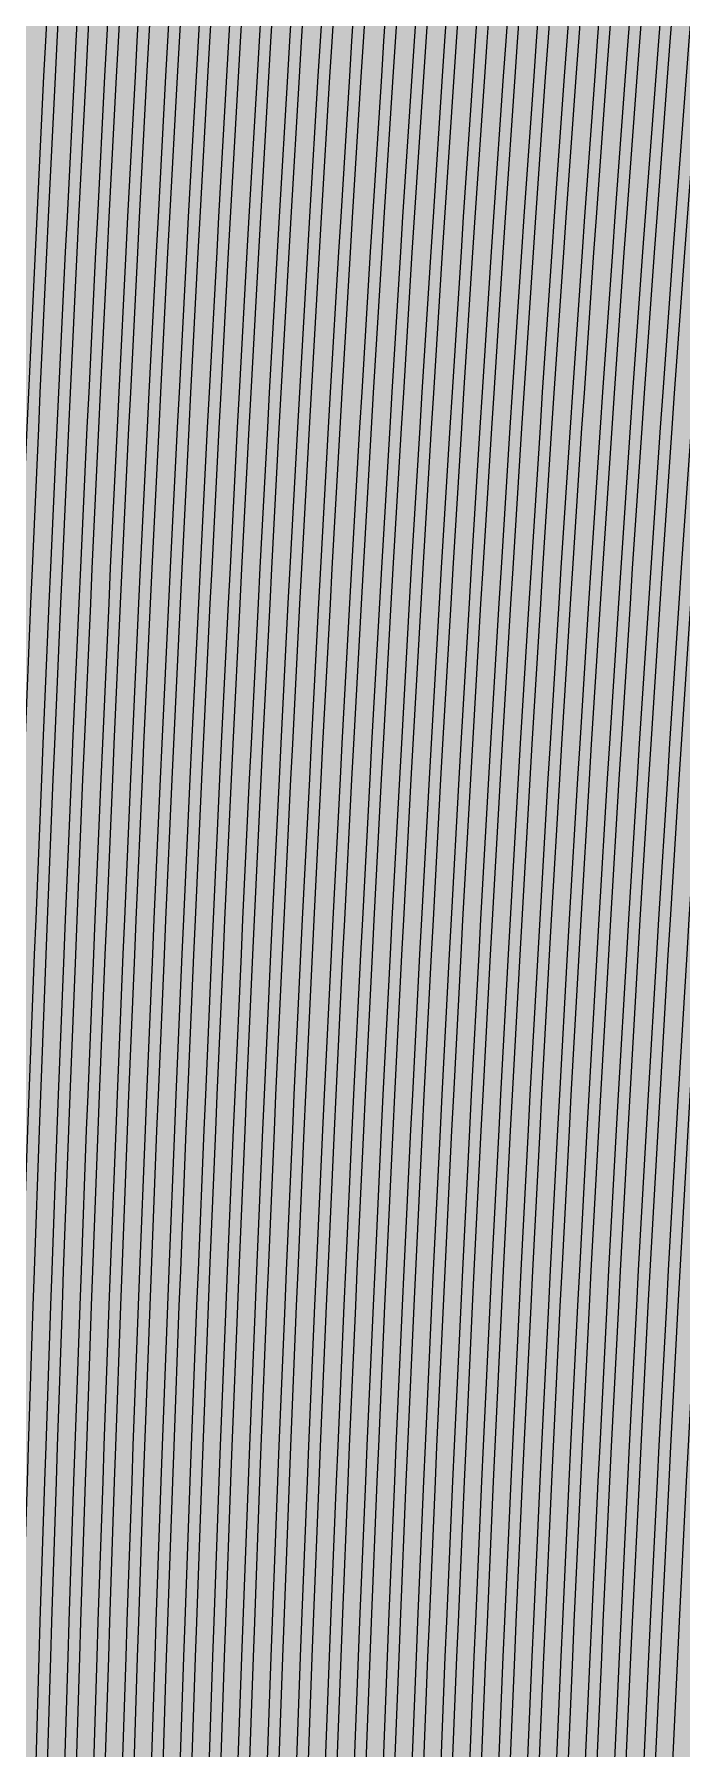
# Model space of a CAD drawing. Header units: metres. Extents: x -7240 to 10960, y -29667 to 1823.
# Drawn here: x 2062.4 to 2177.5, y -17289.4 to -16984.4 of the extents above; entities that cross this region are included whole.
import ezdxf

# ---------------------------------------------------------------- set-up
doc = ezdxf.new("R2010")
doc.units = ezdxf.units.M
doc.layers.add('Metal1', color=4, linetype='CONTINUOUS')
doc.layers.add('Polyimide', color=7, linetype='CONTINUOUS')

msp = doc.modelspace()

# ---------------------------------------------------------------- hatches: boundary and pattern name
at = {"layer": 'Polyimide'}
msp.add_hatch(color=7, dxfattribs=at).paths.add_polyline_path([(4088.45, -11806.89), (4098.72, -11851.21), (4115.58, -11893.47), (4138.63, -11932.7), (4167.35, -11967.99), (4201.08, -11998.53), (4239.03, -12023.62), (4280.35, -12042.68), (4349.18, -12073.73), (4413.2, -12113.76), (4471.26, -12162.04), (4522.3, -12217.69), (4565.39, -12279.7), (4599.74, -12346.94), (4624.73, -12418.19), (4639.91, -12492.16), (4645, -12567.5), (4639.91, -12642.84), (4624.73, -12716.8), (4599.74, -12788.06), (4565.39, -12855.3), (4522.3, -12917.31), (4471.26, -12972.96), (4413.2, -13021.24), (4349.18, -13061.27), (4280.35, -13092.32), (4239.03, -13111.38), (4201.08, -13136.47), (4167.35, -13167.01), (4138.63, -13202.3), (4115.58, -13241.52), (4098.72, -13283.78), (4088.45, -13328.11), (4085, -13373.48), (4085, -13567.5), (4099.45, -13861.55), (4142.64, -14152.77), (4214.18, -14438.35), (4313.36, -14715.55), (4439.24, -14981.69), (4590.59, -15234.21), (4765.97, -15470.68), (4963.68, -15688.82), (5181.82, -15886.53), (5418.29, -16061.91), (5670.81, -16213.26), (5936.95, -16339.14), (6214.15, -16438.32), (6499.73, -16509.85), (6790.95, -16553.05), (7085, -16567.5), (9960.38, -16567.5), (10038.79, -16571.35), (10116.45, -16582.87), (10192.6, -16601.95), (10266.52, -16628.4), (10337.49, -16661.96), (10404.83, -16702.32), (10467.89, -16749.09), (10526.06, -16801.81), (10578.78, -16859.98), (10625.55, -16923.04), (10665.91, -16990.38), (10699.48, -17061.35), (10725.93, -17135.27), (10745, -17211.43), (10756.52, -17289.08), (10760.38, -17367.5), (10760.38, -21957.3), (10721.61, -22012.91), (10685.97, -22070.59), (10653.58, -22130.14), (10624.53, -22191.39), (10598.92, -22254.16), (10576.82, -22318.25), (10558.3, -22383.46), (10543.41, -22449.6), (10532.21, -22516.46), (10524.72, -22583.84), (10520.97, -22651.53), (10520.97, -22719.32), (10524.72, -22787.01), (10532.21, -22854.38), (10543.41, -22921.24), (10558.3, -22987.38), (10576.82, -23052.6), (10598.92, -23116.68), (10624.53, -23179.45), (10653.58, -23240.71), (10685.97, -23300.26), (10721.61, -23357.93), (10760.38, -23413.54), (10760.38, -28667.5), (10756.52, -28745.91), (10745, -28823.57), (10725.93, -28899.73), (10699.48, -28973.65), (10665.91, -29044.62), (10625.55, -29111.96), (10578.78, -29175.01), (10526.06, -29233.19), (10467.89, -29285.91), (10404.83, -29332.68), (10337.49, -29373.04), (10266.52, -29406.6), (10192.6, -29433.05), (10116.45, -29452.13), (10038.79, -29463.65), (9960.38, -29467.5), (-6239.63, -29467.5), (-6318.04, -29463.65), (-6395.7, -29452.13), (-6471.85, -29433.05), (-6545.77, -29406.6), (-6616.74, -29373.04), (-6684.08, -29332.68), (-6747.14, -29285.91), (-6805.31, -29233.19), (-6858.03, -29175.01), (-6904.8, -29111.96), (-6945.16, -29044.62), (-6978.73, -28973.65), (-7005.18, -28899.73), (-7024.25, -28823.57), (-7035.77, -28745.91), (-7039.63, -28667.5), (-7039.63, -23426.32), (-6999.36, -23370.07), (-6962.33, -23311.63), (-6928.66, -23251.2), (-6898.45, -23188.96), (-6871.81, -23125.12), (-6848.81, -23059.88), (-6829.53, -22993.44), (-6814.04, -22926.02), (-6802.37, -22857.83), (-6794.57, -22789.09), (-6790.67, -22720.02), (-6790.67, -22650.84), (-6794.57, -22581.77), (-6802.37, -22513.03), (-6814.04, -22444.84), (-6829.53, -22377.42), (-6848.81, -22310.98), (-6871.81, -22245.74), (-6898.45, -22181.89), (-6928.66, -22119.66), (-6962.33, -22059.22), (-6999.36, -22000.79), (-7039.63, -21944.54), (-7039.63, -17367.5), (-7035.77, -17289.08), (-7024.25, -17211.43), (-7005.18, -17135.27), (-6978.73, -17061.35), (-6945.16, -16990.38), (-6904.8, -16923.04), (-6858.03, -16859.98), (-6805.31, -16801.81), (-6747.14, -16749.09), (-6684.08, -16702.32), (-6616.74, -16661.96), (-6545.77, -16628.4), (-6471.85, -16601.95), (-6395.7, -16582.87), (-6318.04, -16571.35), (-6239.63, -16567.5), (-3334, -16567.5), (-3039.95, -16553.05), (-2748.73, -16509.85), (-2463.15, -16438.32), (-2185.95, -16339.14), (-1919.81, -16213.26), (-1667.29, -16061.91), (-1430.82, -15886.53), (-1212.68, -15688.82), (-1014.97, -15470.68), (-839.59, -15234.21), (-688.24, -14981.69), (-562.36, -14715.55), (-463.18, -14438.35), (-391.64, -14152.77), (-348.45, -13861.55), (-334, -13567.5), (-334, -13373.48), (-337.45, -13328.11), (-347.72, -13283.78), (-364.58, -13241.52), (-387.63, -13202.3), (-416.35, -13167.01), (-450.08, -13136.47), (-488.03, -13111.38), (-529.35, -13092.32), (-529.35, -13092.32), (-598.18, -13061.27), (-662.2, -13021.24), (-720.26, -12972.96), (-771.3, -12917.31), (-814.39, -12855.3), (-848.74, -12788.06), (-873.73, -12716.8), (-888.91, -12642.84), (-894, -12567.5), (-888.91, -12492.16), (-873.73, -12418.19), (-848.74, -12346.94), (-814.39, -12279.7), (-771.3, -12217.69), (-720.26, -12162.04), (-662.2, -12113.76), (-598.18, -12073.73), (-529.35, -12042.68), (-488.03, -12023.62), (-450.08, -11998.53), (-416.35, -11967.99), (-387.63, -11932.7), (-364.58, -11893.47), (-347.72, -11851.21), (-337.45, -11806.89), (-334, -11761.52), (-334, -11074.31), (-337.45, -11028.94), (-347.72, -10984.62), (-364.58, -10942.36), (-387.63, -10903.13), (-416.35, -10867.84), (-450.08, -10837.3), (-488.03, -10812.21), (-529.35, -10793.16), (-529.35, -10793.16), (-598.18, -10762.1), (-662.2, -10722.07), (-720.26, -10673.8), (-771.3, -10618.15), (-814.39, -10556.13), (-848.74, -10488.89), (-873.73, -10417.64), (-888.91, -10343.67), (-894, -10268.33), (-888.91, -10192.99), (-873.73, -10119.03), (-848.74, -10047.77), (-814.39, -9980.53), (-771.3, -9918.52), (-720.26, -9862.87), (-662.2, -9814.59), (-598.18, -9774.56), (-529.35, -9743.51), (-488.03, -9724.45), (-450.08, -9699.36), (-416.35, -9668.82), (-387.63, -9633.53), (-364.58, -9594.31), (-347.72, -9552.05), (-337.45, -9507.72), (-334, -9462.35), (-334, -8775.14), (-337.45, -8729.78), (-347.72, -8685.45), (-364.58, -8643.19), (-387.63, -8603.96), (-416.35, -8568.68), (-450.08, -8538.14), (-488.03, -8513.05), (-529.35, -8493.99), (-529.35, -8493.99), (-598.18, -8462.94), (-662.2, -8422.91), (-720.26, -8374.63), (-771.3, -8318.98), (-814.39, -8256.97), (-848.74, -8189.73), (-873.73, -8118.47), (-888.91, -8044.5), (-894, -7969.17), (-888.91, -7893.83), (-873.73, -7819.86), (-848.74, -7748.61), (-814.39, -7681.36), (-771.3, -7619.35), (-720.26, -7563.7), (-662.2, -7515.42), (-598.18, -7475.4), (-529.35, -7444.34), (-529.35, -7444.34), (-488.03, -7425.28), (-450.08, -7400.2), (-416.35, -7369.66), (-387.63, -7334.37), (-364.58, -7295.14), (-347.72, -7252.88), (-337.45, -7208.56), (-334, -7163.19), (-334, -6475.98), (-337.45, -6430.61), (-347.72, -6386.29), (-364.58, -6344.02), (-387.63, -6304.8), (-416.35, -6269.51), (-450.08, -6238.97), (-488.03, -6213.88), (-529.35, -6194.82), (-529.35, -6194.82), (-598.18, -6163.77), (-662.2, -6123.74), (-720.26, -6075.46), (-771.3, -6019.81), (-814.39, -5957.8), (-848.74, -5890.56), (-873.73, -5819.31), (-888.91, -5745.34), (-894, -5670), (-888.91, -5594.66), (-873.73, -5520.69), (-848.74, -5449.44), (-814.39, -5382.2), (-771.3, -5320.19), (-720.26, -5264.54), (-662.2, -5216.26), (-598.18, -5176.23), (-529.35, -5145.18), (-529.35, -5145.18), (-488.03, -5126.12), (-450.08, -5101.03), (-416.35, -5070.49), (-387.63, -5035.2), (-364.58, -4995.98), (-347.72, -4953.71), (-337.45, -4909.39), (-334, -4864.02), (-334, 380), (-334, 1522.5), (-289, 1522.5), (-288.78, 1515.63), (-288.1, 1508.79), (-286.98, 1502.02), (-285.42, 1495.32), (-283.43, 1488.75), (-281.01, 1482.32), (-278.17, 1476.06), (-274.93, 1470), (-271.3, 1464.17), (-267.3, 1458.58), (-262.94, 1453.27), (-258.25, 1448.25), (-253.23, 1443.56), (-247.92, 1439.2), (-242.33, 1435.2), (-236.5, 1431.57), (-230.44, 1428.33), (-224.18, 1425.49), (-217.75, 1423.07), (-211.18, 1421.08), (-204.48, 1419.52), (-197.71, 1418.4), (-190.87, 1417.72), (-184, 1417.5), (-177.13, 1417.72), (-170.29, 1418.4), (-163.52, 1419.52), (-156.82, 1421.08), (-150.25, 1423.07), (-143.82, 1425.49), (-137.56, 1428.33), (-131.5, 1431.57), (-125.67, 1435.2), (-120.08, 1439.2), (-114.77, 1443.56), (-109.75, 1448.25), (-105.06, 1453.27), (-100.7, 1458.58), (-96.7, 1464.17), (-93.07, 1470), (-89.83, 1476.06), (-86.99, 1482.32), (-84.57, 1488.75), (-82.58, 1495.32), (-81.02, 1502.02), (-79.9, 1508.79), (-79.22, 1515.63), (-79, 1522.5), (1786, 1522.5), (3835, 1522.5), (3835.21, 1529.04), (3835.86, 1535.55), (3836.92, 1542.01), (3838.41, 1548.38), (3840.31, 1554.64), (3842.61, 1560.77), (3845.31, 1566.73), (3848.4, 1572.5), (3851.85, 1578.06), (3855.66, 1583.38), (3859.82, 1588.43), (3864.29, 1593.21), (3869.07, 1597.68), (3874.12, 1601.84), (3879.44, 1605.65), (3885, 1609.1), (3890.77, 1612.19), (3896.73, 1614.89), (3902.86, 1617.19), (3909.12, 1619.09), (3915.49, 1620.58), (3921.95, 1621.64), (3928.46, 1622.29), (3935, 1622.5), (3941.54, 1622.29), (3948.05, 1621.64), (3954.51, 1620.58), (3960.88, 1619.09), (3967.14, 1617.19), (3973.27, 1614.89), (3979.23, 1612.19), (3985, 1609.1), (3990.56, 1605.65), (3995.88, 1601.84), (4000.93, 1597.68), (4005.71, 1593.21), (4010.18, 1588.43), (4014.34, 1583.38), (4018.15, 1578.06), (4021.6, 1572.5), (4024.69, 1566.73), (4027.39, 1560.77), (4029.69, 1554.64), (4031.59, 1548.38), (4033.08, 1542.01), (4034.14, 1535.55), (4034.79, 1529.04), (4035, 1522.5), (4085, 1522.5), (4085, 380), (4085, 330), (4085, -4864.02), (4088.45, -4909.39), (4098.72, -4953.71), (4115.58, -4995.98), (4138.63, -5035.2), (4167.35, -5070.49), (4201.08, -5101.03), (4239.03, -5126.12), (4280.35, -5145.18), (4280.35, -5145.18), (4349.18, -5176.23), (4413.2, -5216.26), (4471.26, -5264.54), (4522.3, -5320.19), (4565.39, -5382.2), (4599.74, -5449.44), (4624.73, -5520.69), (4639.91, -5594.66), (4645, -5670), (4639.91, -5745.34), (4624.73, -5819.31), (4599.74, -5890.56), (4565.39, -5957.8), (4522.3, -6019.81), (4471.26, -6075.46), (4413.2, -6123.74), (4349.18, -6163.77), (4280.35, -6194.82), (4239.03, -6213.88), (4201.08, -6238.97), (4167.35, -6269.51), (4138.63, -6304.8), (4115.58, -6344.02), (4098.72, -6386.29), (4088.45, -6430.61), (4085, -6475.98), (4085, -11761.52), (4088.45, -11806.89)])

# ---------------------------------------------------------------- linework, layer by layer
at = {"layer": 'Metal1'}
for points in [[(2052.26, -17298.02), (2052.97, -17273.03), (2053.15, -17266.78), (2053.92, -17241.79), (2054.12, -17235.54), (2054.94, -17210.54), (2055.15, -17204.29), (2056.03, -17179.3), (2056.26, -17173.05), (2057.19, -17148.06), (2057.43, -17141.81), (2058.43, -17116.81), (2058.68, -17110.56), (2059.74, -17085.57), (2060.01, -17079.32), (2061.12, -17054.33), (2061.41, -17048.08), (2062.58, -17023.09), (2062.88, -17016.83), (2064.11, -16991.84), (2064.42, -16985.59), (2065.72, -16960.6)], [(2067.71, -16960.7), (2066.42, -16985.69), (2066.11, -16991.94), (2064.87, -17016.93), (2064.57, -17023.18), (2063.4, -17048.17), (2063.12, -17054.42), (2062.01, -17079.41), (2061.74, -17085.66), (2060.68, -17110.65), (2060.43, -17116.9), (2059.43, -17141.89), (2059.19, -17148.13), (2058.25, -17173.12), (2058.03, -17179.37), (2057.15, -17204.36), (2056.94, -17210.61), (2056.11, -17235.6), (2055.92, -17241.85), (2055.15, -17266.84), (2054.97, -17273.09), (2054.26, -17298.08)], [(2057.39, -17298.02), (2058.12, -17273.03), (2058.31, -17266.78), (2059.09, -17241.79), (2059.29, -17235.54), (2060.13, -17210.54), (2060.35, -17204.29), (2061.25, -17179.3), (2061.49, -17173.05), (2062.45, -17148.06), (2062.69, -17141.81), (2063.71, -17116.81), (2063.97, -17110.56), (2065.05, -17085.57), (2065.33, -17079.32), (2066.47, -17054.33), (2066.76, -17048.08), (2067.96, -17023.08), (2068.27, -17016.83), (2069.53, -16991.84), (2069.85, -16985.59), (2071.18, -16960.6)], [(2073.17, -16960.7), (2071.85, -16985.69), (2071.53, -16991.94), (2070.27, -17016.93), (2069.96, -17023.18), (2068.76, -17048.17), (2068.47, -17054.42), (2067.33, -17079.41), (2067.05, -17085.66), (2065.97, -17110.65), (2065.71, -17116.9), (2064.69, -17141.89), (2064.44, -17148.13), (2063.48, -17173.13), (2063.25, -17179.37), (2062.35, -17204.36), (2062.13, -17210.61), (2061.29, -17235.6), (2061.09, -17241.85), (2060.3, -17266.84), (2060.12, -17273.09), (2059.39, -17298.08)], [(2062.52, -17298.02), (2063.27, -17273.03), (2063.46, -17266.78), (2064.26, -17241.79), (2064.47, -17235.54), (2065.33, -17210.54), (2065.56, -17204.29), (2066.48, -17179.3), (2066.72, -17173.05), (2067.7, -17148.06), (2067.95, -17141.81), (2068.99, -17116.81), (2069.26, -17110.56), (2070.37, -17085.57), (2070.65, -17079.32), (2071.82, -17054.33), (2072.12, -17048.08), (2073.35, -17023.08), (2073.66, -17016.83), (2074.95, -16991.84), (2075.28, -16985.59), (2076.64, -16960.6)], [(2078.64, -16960.71), (2077.28, -16985.7), (2076.95, -16991.94), (2075.66, -17016.93), (2075.34, -17023.18), (2074.12, -17048.17), (2073.82, -17054.42), (2072.65, -17079.41), (2072.37, -17085.66), (2071.26, -17110.65), (2070.99, -17116.9), (2069.95, -17141.89), (2069.7, -17148.14), (2068.71, -17173.13), (2068.48, -17179.37), (2067.55, -17204.36), (2067.33, -17210.61), (2066.47, -17235.6), (2066.26, -17241.85), (2065.46, -17266.84), (2065.26, -17273.09), (2064.52, -17298.08)], [(2067.65, -17298.02), (2068.41, -17273.03), (2068.61, -17266.78), (2069.43, -17241.79), (2069.65, -17235.53), (2070.53, -17210.54), (2070.76, -17204.29), (2071.7, -17179.3), (2071.95, -17173.05), (2072.95, -17148.06), (2073.21, -17141.8), (2074.28, -17116.81), (2074.55, -17110.56), (2075.68, -17085.57), (2075.97, -17079.32), (2077.17, -17054.33), (2077.47, -17048.07), (2078.73, -17023.08), (2079.05, -17016.83), (2080.38, -16991.84), (2080.71, -16985.59), (2082.1, -16960.6)], [(2084.1, -16960.71), (2082.71, -16985.7), (2082.37, -16991.95), (2081.05, -17016.94), (2080.73, -17023.18), (2079.47, -17048.17), (2079.16, -17054.42), (2077.97, -17079.41), (2077.68, -17085.66), (2076.55, -17110.65), (2076.28, -17116.9), (2075.21, -17141.89), (2074.95, -17148.14), (2073.94, -17173.13), (2073.7, -17179.38), (2072.76, -17204.37), (2072.53, -17210.61), (2071.65, -17235.6), (2071.43, -17241.85), (2070.61, -17266.84), (2070.41, -17273.09), (2069.65, -17298.08)], [(2072.79, -17298.02), (2073.56, -17273.03), (2073.77, -17266.78), (2074.61, -17241.78), (2074.83, -17235.53), (2075.73, -17210.54), (2075.96, -17204.29), (2076.93, -17179.3), (2077.18, -17173.05), (2078.2, -17148.05), (2078.47, -17141.8), (2079.56, -17116.81), (2079.84, -17110.56), (2081, -17085.57), (2081.3, -17079.32), (2082.52, -17054.32), (2082.83, -17048.07), (2084.12, -17023.08), (2084.45, -17016.83), (2085.8, -16991.84), (2086.14, -16985.59), (2087.56, -16960.59)], [(2089.56, -16960.71), (2088.14, -16985.7), (2087.79, -16991.95), (2086.44, -17016.94), (2086.11, -17023.18), (2084.83, -17048.17), (2084.51, -17054.42), (2083.29, -17079.41), (2083, -17085.66), (2081.84, -17110.65), (2081.56, -17116.9), (2080.47, -17141.89), (2080.2, -17148.14), (2079.17, -17173.13), (2078.92, -17179.38), (2077.96, -17204.37), (2077.73, -17210.61), (2076.82, -17235.6), (2076.61, -17241.85), (2075.77, -17266.84), (2075.56, -17273.09), (2074.78, -17298.08)], [(2077.92, -17298.02), (2078.71, -17273.03), (2078.92, -17266.78), (2079.78, -17241.78), (2080, -17235.53), (2080.93, -17210.54), (2081.16, -17204.29), (2082.15, -17179.3), (2082.41, -17173.05), (2083.46, -17148.05), (2083.73, -17141.8), (2084.84, -17116.81), (2085.13, -17110.56), (2086.31, -17085.57), (2086.62, -17079.32), (2087.87, -17054.32), (2088.19, -17048.07), (2089.5, -17023.08), (2089.84, -17016.83), (2091.22, -16991.84), (2091.57, -16985.58), (2093.02, -16960.59)], [(2095.02, -16960.71), (2093.57, -16985.7), (2093.22, -16991.95), (2091.83, -17016.94), (2091.5, -17023.19), (2090.18, -17048.18), (2089.86, -17054.42), (2088.61, -17079.41), (2088.31, -17085.66), (2087.13, -17110.65), (2086.84, -17116.9), (2085.73, -17141.89), (2085.46, -17148.14), (2084.4, -17173.13), (2084.15, -17179.38), (2083.16, -17204.37), (2082.92, -17210.62), (2082, -17235.61), (2081.78, -17241.85), (2080.92, -17266.84), (2080.71, -17273.09), (2079.92, -17298.08)], [(2083.05, -17298.02), (2083.86, -17273.03), (2084.07, -17266.78), (2084.95, -17241.78), (2085.18, -17235.53), (2086.12, -17210.54), (2086.37, -17204.29), (2087.38, -17179.3), (2087.64, -17173.05), (2088.71, -17148.05), (2088.99, -17141.8), (2090.13, -17116.81), (2090.42, -17110.56), (2091.63, -17085.57), (2091.94, -17079.31), (2093.21, -17054.32), (2093.54, -17048.07), (2094.89, -17023.08), (2095.23, -17016.83), (2096.64, -16991.84), (2097, -16985.58), (2098.49, -16960.59)], [(2100.48, -16960.71), (2099, -16985.7), (2098.64, -16991.95), (2097.23, -17016.94), (2096.88, -17023.19), (2095.54, -17048.18), (2095.21, -17054.43), (2093.94, -17079.42), (2093.63, -17085.66), (2092.42, -17110.65), (2092.13, -17116.9), (2090.98, -17141.89), (2090.71, -17148.14), (2089.63, -17173.13), (2089.37, -17179.38), (2088.37, -17204.37), (2088.12, -17210.62), (2087.18, -17235.61), (2086.95, -17241.85), (2086.07, -17266.84), (2085.86, -17273.09), (2085.05, -17298.08)], [(2088.18, -17298.02), (2089.01, -17273.03), (2089.23, -17266.78), (2090.12, -17241.78), (2090.36, -17235.53), (2091.32, -17210.54), (2091.57, -17204.29), (2092.6, -17179.3), (2092.87, -17173.04), (2093.96, -17148.05), (2094.25, -17141.8), (2095.41, -17116.81), (2095.71, -17110.56), (2096.94, -17085.56), (2097.26, -17079.31), (2098.56, -17054.32), (2098.9, -17048.07), (2100.27, -17023.08), (2100.62, -17016.83), (2102.06, -16991.83), (2102.43, -16985.58), (2103.95, -16960.59)], [(2105.94, -16960.71), (2104.43, -16985.7), (2104.06, -16991.95), (2102.62, -17016.94), (2102.27, -17023.19), (2100.89, -17048.18), (2100.56, -17054.43), (2099.26, -17079.42), (2098.94, -17085.66), (2097.71, -17110.65), (2097.41, -17116.9), (2096.24, -17141.89), (2095.96, -17148.14), (2094.86, -17173.13), (2094.6, -17179.38), (2093.57, -17204.37), (2093.32, -17210.62), (2092.36, -17235.61), (2092.12, -17241.86), (2091.23, -17266.85), (2091.01, -17273.09), (2090.18, -17298.08)], [(2093.31, -17298.02), (2094.16, -17273.03), (2094.38, -17266.77), (2095.3, -17241.78), (2095.53, -17235.53), (2096.52, -17210.54), (2096.77, -17204.29), (2097.82, -17179.29), (2098.1, -17173.04), (2099.22, -17148.05), (2099.5, -17141.8), (2100.69, -17116.81), (2101, -17110.56), (2102.26, -17085.56), (2102.58, -17079.31), (2103.91, -17054.32), (2104.25, -17048.07), (2105.65, -17023.08), (2106.01, -17016.82), (2107.49, -16991.83), (2107.86, -16985.58), (2109.41, -16960.59)], [(2111.41, -16960.71), (2109.86, -16985.7), (2109.48, -16991.95), (2108.01, -17016.94), (2107.65, -17023.19), (2106.25, -17048.18), (2105.91, -17054.43), (2104.58, -17079.42), (2104.26, -17085.67), (2103, -17110.66), (2102.69, -17116.9), (2101.5, -17141.89), (2101.21, -17148.14), (2100.09, -17173.13), (2099.82, -17179.38), (2098.77, -17204.37), (2098.52, -17210.62), (2097.53, -17235.61), (2097.3, -17241.86), (2096.38, -17266.85), (2096.16, -17273.09), (2095.31, -17298.08)], [(2098.44, -17298.02), (2099.31, -17273.02), (2099.54, -17266.77), (2100.47, -17241.78), (2100.71, -17235.53), (2101.72, -17210.54), (2101.98, -17204.29), (2103.05, -17179.29), (2103.33, -17173.04), (2104.47, -17148.05), (2104.76, -17141.8), (2105.98, -17116.81), (2106.29, -17110.56), (2107.57, -17085.56), (2107.9, -17079.31), (2109.26, -17054.32), (2109.61, -17048.07), (2111.04, -17023.08), (2111.41, -17016.82), (2112.91, -16991.83), (2113.29, -16985.58), (2114.87, -16960.59)], [(2116.87, -16960.72), (2115.29, -16985.7), (2114.91, -16991.95), (2113.4, -17016.94), (2113.04, -17023.19), (2111.61, -17048.18), (2111.26, -17054.43), (2109.9, -17079.42), (2109.57, -17085.67), (2108.29, -17110.66), (2107.97, -17116.9), (2106.76, -17141.89), (2106.47, -17148.14), (2105.32, -17173.13), (2105.05, -17179.38), (2103.97, -17204.37), (2103.71, -17210.62), (2102.71, -17235.61), (2102.47, -17241.86), (2101.53, -17266.85), (2101.31, -17273.09), (2100.44, -17298.09)], [(2103.63, -17298.02), (2104.52, -17273.02), (2104.75, -17266.77), (2105.71, -17241.78), (2105.96, -17235.53), (2106.99, -17210.54), (2107.25, -17204.29), (2108.36, -17179.29), (2108.64, -17173.04), (2109.82, -17148.05), (2110.12, -17141.8), (2111.37, -17116.81), (2111.69, -17110.55), (2113.01, -17085.56), (2113.35, -17079.31), (2114.74, -17054.32), (2115.1, -17048.07), (2116.57, -17023.07), (2116.95, -17016.82), (2118.49, -16991.83), (2118.89, -16985.58), (2120.51, -16960.59)], [(2122.5, -16960.72), (2120.88, -16985.71), (2120.49, -16991.96), (2118.94, -17016.94), (2118.57, -17023.19), (2117.1, -17048.18), (2116.74, -17054.43), (2115.34, -17079.42), (2115, -17085.67), (2113.68, -17110.66), (2113.36, -17116.91), (2112.12, -17141.9), (2111.81, -17148.14), (2110.64, -17173.13), (2110.35, -17179.38), (2109.25, -17204.37), (2108.99, -17210.62), (2107.95, -17235.61), (2107.71, -17241.86), (2106.75, -17266.85), (2106.51, -17273.1), (2105.63, -17298.09)], [(2108.84, -17298.02), (2109.76, -17273.02), (2110, -17266.77), (2110.99, -17241.78), (2111.24, -17235.53), (2112.31, -17210.53), (2112.58, -17204.28), (2113.72, -17179.29), (2114.01, -17173.04), (2115.23, -17148.05), (2115.54, -17141.8), (2116.83, -17116.8), (2117.16, -17110.55), (2118.52, -17085.56), (2118.87, -17079.31), (2120.31, -17054.32), (2120.68, -17048.06), (2122.19, -17023.07), (2122.58, -17016.82), (2124.18, -16991.83), (2124.58, -16985.58), (2126.26, -16960.58)], [(2128.25, -16960.72), (2126.58, -16985.71), (2126.17, -16991.96), (2124.58, -17016.95), (2124.19, -17023.19), (2122.67, -17048.18), (2122.31, -17054.43), (2120.87, -17079.42), (2120.52, -17085.67), (2119.15, -17110.66), (2118.82, -17116.91), (2117.54, -17141.9), (2117.22, -17148.15), (2116.01, -17173.14), (2115.72, -17179.38), (2114.58, -17204.37), (2114.31, -17210.62), (2113.24, -17235.61), (2112.99, -17241.86), (2112, -17266.85), (2111.76, -17273.1), (2110.84, -17298.09)], [(2113.97, -17298.01), (2114.91, -17273.02), (2115.15, -17266.77), (2116.16, -17241.78), (2116.42, -17235.53), (2117.51, -17210.53), (2117.79, -17204.28), (2118.95, -17179.29), (2119.24, -17173.04), (2120.48, -17148.05), (2120.8, -17141.8), (2122.11, -17116.8), (2122.45, -17110.55), (2123.83, -17085.56), (2124.19, -17079.31), (2125.66, -17054.32), (2126.03, -17048.06), (2127.58, -17023.07), (2127.97, -17016.82), (2129.6, -16991.83), (2130.01, -16985.57), (2131.72, -16960.58)], [(2133.71, -16960.72), (2132.01, -16985.71), (2131.59, -16991.96), (2129.97, -17016.95), (2129.57, -17023.2), (2128.03, -17048.18), (2127.65, -17054.43), (2126.19, -17079.42), (2125.83, -17085.67), (2124.44, -17110.66), (2124.11, -17116.91), (2122.8, -17141.9), (2122.48, -17148.15), (2121.24, -17173.14), (2120.94, -17179.38), (2119.78, -17204.37), (2119.5, -17210.62), (2118.42, -17235.61), (2118.16, -17241.86), (2117.15, -17266.85), (2116.91, -17273.1), (2115.97, -17298.09)], [(2119.1, -17298.01), (2120.06, -17273.02), (2120.3, -17266.77), (2121.33, -17241.78), (2121.6, -17235.53), (2122.7, -17210.53), (2122.99, -17204.28), (2124.17, -17179.29), (2124.47, -17173.04), (2125.73, -17148.05), (2126.06, -17141.79), (2127.39, -17116.8), (2127.74, -17110.55), (2129.15, -17085.56), (2129.51, -17079.31), (2131.01, -17054.31), (2131.39, -17048.06), (2132.96, -17023.07), (2133.37, -17016.82), (2135.02, -16991.83), (2135.44, -16985.57), (2137.18, -16960.58)], [(2139.17, -16960.72), (2137.44, -16985.71), (2137.02, -16991.96), (2135.36, -17016.95), (2134.96, -17023.2), (2133.39, -17048.19), (2133, -17054.43), (2131.51, -17079.42), (2131.15, -17085.67), (2129.73, -17110.66), (2129.39, -17116.91), (2128.05, -17141.9), (2127.73, -17148.15), (2126.47, -17173.14), (2126.17, -17179.39), (2124.99, -17204.37), (2124.7, -17210.62), (2123.6, -17235.61), (2123.33, -17241.86), (2122.3, -17266.85), (2122.06, -17273.1), (2121.1, -17298.09)], [(2124.24, -17298.01), (2125.21, -17273.02), (2125.46, -17266.77), (2126.51, -17241.78), (2126.78, -17235.53), (2127.9, -17210.53), (2128.19, -17204.28), (2129.39, -17179.29), (2129.7, -17173.04), (2130.99, -17148.04), (2131.32, -17141.79), (2132.68, -17116.8), (2133.03, -17110.55), (2134.47, -17085.56), (2134.84, -17079.3), (2136.36, -17054.31), (2136.75, -17048.06), (2138.35, -17023.07), (2138.76, -17016.82), (2140.44, -16991.82), (2140.87, -16985.57), (2142.64, -16960.58)], [(2144.64, -16960.72), (2142.87, -16985.71), (2142.44, -16991.96), (2140.75, -17016.95), (2140.34, -17023.2), (2138.74, -17048.19), (2138.35, -17054.44), (2136.83, -17079.42), (2136.46, -17085.67), (2135.02, -17110.66), (2134.67, -17116.91), (2133.31, -17141.9), (2132.98, -17148.15), (2131.7, -17173.14), (2131.39, -17179.39), (2130.19, -17204.38), (2129.9, -17210.62), (2128.77, -17235.61), (2128.5, -17241.86), (2127.46, -17266.85), (2127.2, -17273.1), (2126.23, -17298.09)], [(2129.37, -17298.01), (2130.36, -17273.02), (2130.61, -17266.77), (2131.68, -17241.78), (2131.95, -17235.52), (2133.1, -17210.53), (2133.39, -17204.28), (2134.62, -17179.29), (2134.93, -17173.04), (2136.24, -17148.04), (2136.57, -17141.79), (2137.96, -17116.8), (2138.31, -17110.55), (2139.78, -17085.56), (2140.16, -17079.3), (2141.71, -17054.31), (2142.1, -17048.06), (2143.73, -17023.07), (2144.15, -17016.82), (2145.87, -16991.82), (2146.3, -16985.57), (2148.1, -16960.58)], [(2150.1, -16960.72), (2148.3, -16985.71), (2147.86, -16991.96), (2146.15, -17016.95), (2145.73, -17023.2), (2144.1, -17048.19), (2143.7, -17054.44), (2142.15, -17079.43), (2141.78, -17085.67), (2140.31, -17110.66), (2139.96, -17116.91), (2138.57, -17141.9), (2138.24, -17148.15), (2136.93, -17173.14), (2136.62, -17179.39), (2135.39, -17204.38), (2135.1, -17210.62), (2133.95, -17235.61), (2133.68, -17241.86), (2132.61, -17266.85), (2132.35, -17273.1), (2131.37, -17298.09)], [(2134.5, -17298.01), (2135.5, -17273.02), (2135.77, -17266.77), (2136.85, -17241.78), (2137.13, -17235.52), (2138.3, -17210.53), (2138.6, -17204.28), (2139.84, -17179.29), (2140.16, -17173.04), (2141.49, -17148.04), (2141.83, -17141.79), (2143.24, -17116.8), (2143.6, -17110.55), (2145.1, -17085.56), (2145.48, -17079.3), (2147.05, -17054.31), (2147.46, -17048.06), (2149.12, -17023.07), (2149.54, -17016.81), (2151.29, -16991.82), (2151.73, -16985.57), (2153.56, -16960.58)], [(2155.56, -16960.73), (2153.73, -16985.71), (2153.28, -16991.96), (2151.54, -17016.95), (2151.11, -17023.2), (2149.45, -17048.19), (2149.05, -17054.44), (2147.48, -17079.43), (2147.09, -17085.68), (2145.6, -17110.66), (2145.24, -17116.91), (2143.83, -17141.9), (2143.49, -17148.15), (2142.16, -17173.14), (2141.84, -17179.39), (2140.59, -17204.38), (2140.29, -17210.63), (2139.13, -17235.62), (2138.85, -17241.86), (2137.76, -17266.85), (2137.5, -17273.1), (2136.5, -17298.09)], [(2139.63, -17298.01), (2140.65, -17273.02), (2140.92, -17266.77), (2142.02, -17241.77), (2142.31, -17235.52), (2143.49, -17210.53), (2143.8, -17204.28), (2145.07, -17179.29), (2145.39, -17173.03), (2146.74, -17148.04), (2147.09, -17141.79), (2148.52, -17116.8), (2148.89, -17110.55), (2150.41, -17085.55), (2150.8, -17079.3), (2152.4, -17054.31), (2152.81, -17048.06), (2154.5, -17023.07), (2154.94, -17016.81), (2156.71, -16991.82), (2157.16, -16985.57), (2159.03, -16960.58)], [(2161.02, -16960.73), (2159.16, -16985.72), (2158.7, -16991.97), (2156.93, -17016.95), (2156.5, -17023.2), (2154.81, -17048.19), (2154.4, -17054.44), (2152.8, -17079.43), (2152.41, -17085.68), (2150.89, -17110.67), (2150.52, -17116.91), (2149.09, -17141.9), (2148.74, -17148.15), (2147.39, -17173.14), (2147.06, -17179.39), (2145.8, -17204.38), (2145.49, -17210.63), (2144.31, -17235.62), (2144.02, -17241.86), (2142.92, -17266.85), (2142.65, -17273.1), (2141.63, -17298.09)], [(2144.76, -17298.01), (2145.8, -17273.02), (2146.07, -17266.77), (2147.2, -17241.77), (2147.49, -17235.52), (2148.69, -17210.53), (2149, -17204.28), (2150.29, -17179.29), (2150.62, -17173.03), (2152, -17148.04), (2152.35, -17141.79), (2153.81, -17116.8), (2154.18, -17110.54), (2155.73, -17085.55), (2156.12, -17079.3), (2157.75, -17054.31), (2158.17, -17048.06), (2159.89, -17023.06), (2160.33, -17016.81), (2162.13, -16991.82), (2162.59, -16985.57), (2164.49, -16960.58)], [(2166.48, -16960.73), (2164.59, -16985.72), (2164.13, -16991.97), (2162.32, -17016.95), (2161.88, -17023.2), (2160.17, -17048.19), (2159.75, -17054.44), (2158.12, -17079.43), (2157.72, -17085.68), (2156.18, -17110.67), (2155.8, -17116.92), (2154.35, -17141.9), (2153.99, -17148.15), (2152.62, -17173.14), (2152.29, -17179.39), (2151, -17204.38), (2150.69, -17210.63), (2149.48, -17235.62), (2149.19, -17241.87), (2148.07, -17266.85), (2147.8, -17273.1), (2146.76, -17298.09)], [(2149.9, -17298.01), (2150.95, -17273.02), (2151.23, -17266.77), (2152.37, -17241.77), (2152.66, -17235.52), (2153.89, -17210.53), (2154.21, -17204.28), (2155.52, -17179.28), (2155.85, -17173.03), (2157.25, -17148.04), (2157.61, -17141.79), (2159.09, -17116.8), (2159.47, -17110.54), (2161.04, -17085.55), (2161.44, -17079.3), (2163.1, -17054.31), (2163.53, -17048.06), (2165.27, -17023.06), (2165.72, -17016.81), (2167.55, -16991.82), (2168.02, -16985.57), (2169.95, -16960.58)], [(2171.94, -16960.73), (2170.02, -16985.72), (2169.55, -16991.97), (2167.71, -17016.96), (2167.27, -17023.2), (2165.52, -17048.19), (2165.1, -17054.44), (2163.44, -17079.43), (2163.04, -17085.68), (2161.47, -17110.67), (2161.09, -17116.92), (2159.61, -17141.9), (2159.25, -17148.15), (2157.85, -17173.14), (2157.51, -17179.39), (2156.2, -17204.38), (2155.89, -17210.63), (2154.66, -17235.62), (2154.37, -17241.87), (2153.23, -17266.86), (2152.95, -17273.1), (2151.89, -17298.09)], [(2155.03, -17298.01), (2156.1, -17273.02), (2156.38, -17266.76), (2157.54, -17241.77), (2157.84, -17235.52), (2159.09, -17210.53), (2159.41, -17204.28), (2160.74, -17179.28), (2161.08, -17173.03), (2162.5, -17148.04), (2162.87, -17141.79), (2164.37, -17116.8), (2164.76, -17110.54), (2166.36, -17085.55), (2166.77, -17079.3), (2168.45, -17054.31), (2168.88, -17048.05), (2170.66, -17023.06), (2171.11, -17016.81), (2172.98, -16991.82), (2173.45, -16985.56), (2175.41, -16960.57)], [(2177.41, -16960.73), (2175.45, -16985.72), (2174.97, -16991.97), (2173.11, -17016.96), (2172.65, -17023.21), (2170.88, -17048.19), (2170.45, -17054.44), (2168.76, -17079.43), (2168.35, -17085.68), (2166.76, -17110.67), (2166.37, -17116.92), (2164.86, -17141.91), (2164.5, -17148.15), (2163.08, -17173.14), (2162.74, -17179.39), (2161.41, -17204.38), (2161.08, -17210.63), (2159.84, -17235.62), (2159.54, -17241.87), (2158.38, -17266.86), (2158.1, -17273.1), (2157.03, -17298.09)], [(2160.16, -17298.01), (2161.25, -17273.02), (2161.54, -17266.76), (2162.71, -17241.77), (2163.02, -17235.52), (2164.28, -17210.53), (2164.61, -17204.28), (2165.96, -17179.28), (2166.31, -17173.03), (2167.76, -17148.04), (2168.13, -17141.79), (2169.66, -17116.79), (2170.05, -17110.54), (2171.67, -17085.55), (2172.09, -17079.3), (2173.8, -17054.31), (2174.24, -17048.05), (2176.04, -17023.06), (2176.5, -17016.81), (2178.4, -16991.82), (2178.88, -16985.56), (2180.87, -16960.57)], [(2182.87, -16960.73), (2180.88, -16985.72), (2180.39, -16991.97), (2178.5, -17016.96), (2178.04, -17023.21), (2176.23, -17048.19), (2175.79, -17054.44), (2174.08, -17079.43), (2173.67, -17085.68), (2172.05, -17110.67), (2171.65, -17116.92), (2170.12, -17141.91), (2169.75, -17148.16), (2168.31, -17173.14), (2167.96, -17179.39), (2166.61, -17204.38), (2166.28, -17210.63), (2165.02, -17235.62), (2164.71, -17241.87), (2163.53, -17266.86), (2163.25, -17273.1), (2162.16, -17298.09)], [(2165.34, -17298.01), (2166.46, -17273.01), (2166.75, -17266.76), (2167.95, -17241.77), (2168.26, -17235.52), (2169.56, -17210.53), (2169.89, -17204.27), (2171.27, -17179.28), (2171.63, -17173.03), (2173.1, -17148.04), (2173.48, -17141.79), (2175.05, -17116.79), (2175.45, -17110.54), (2177.11, -17085.55), (2177.53, -17079.3), (2179.28, -17054.3), (2179.73, -17048.05), (2181.57, -17023.06), (2182.04, -17016.81), (2183.98, -16991.82), (2184.48, -16985.56), (2186.51, -16960.57)], [(2188.5, -16960.74), (2186.47, -16985.72), (2185.97, -16991.97), (2184.04, -17016.96), (2183.57, -17023.21), (2181.72, -17048.2), (2181.27, -17054.45), (2179.53, -17079.43), (2179.1, -17085.68), (2177.45, -17110.67), (2177.04, -17116.92), (2175.48, -17141.91), (2175.1, -17148.16), (2173.63, -17173.15), (2173.27, -17179.39), (2171.89, -17204.38), (2171.55, -17210.63), (2170.26, -17235.62), (2169.95, -17241.87), (2168.74, -17266.86), (2168.45, -17273.11), (2167.34, -17298.09)], [(2170.56, -17298.01), (2171.7, -17273.01), (2172, -17266.76), (2173.23, -17241.77), (2173.55, -17235.52), (2174.88, -17210.53), (2175.22, -17204.27), (2176.64, -17179.28), (2177, -17173.03), (2178.51, -17148.04), (2178.9, -17141.78), (2180.51, -17116.79), (2180.92, -17110.54), (2182.62, -17085.55), (2183.05, -17079.29), (2184.85, -17054.3), (2185.31, -17048.05), (2187.2, -17023.06), (2187.68, -17016.8), (2189.67, -16991.81), (2190.18, -16985.56), (2192.26, -16960.57)], [(2194.25, -16960.74), (2192.17, -16985.72), (2191.66, -16991.97), (2189.67, -17016.96), (2189.19, -17023.21), (2187.3, -17048.2), (2186.84, -17054.45), (2185.05, -17079.44), (2184.61, -17085.68), (2182.92, -17110.67), (2182.5, -17116.92), (2180.9, -17141.91), (2180.51, -17148.16), (2179, -17173.15), (2178.63, -17179.4), (2177.22, -17204.38), (2176.87, -17210.63), (2175.55, -17235.62), (2175.23, -17241.87), (2173.99, -17266.86), (2173.7, -17273.11), (2172.55, -17298.1)], [(2175.69, -17298.01), (2176.85, -17273.01), (2177.15, -17266.76), (2178.4, -17241.77), (2178.73, -17235.52), (2180.07, -17210.52), (2180.42, -17204.27), (2181.86, -17179.28), (2182.23, -17173.03), (2183.77, -17148.04), (2184.16, -17141.78), (2185.79, -17116.79), (2186.21, -17110.54), (2187.93, -17085.55), (2188.38, -17079.29), (2190.2, -17054.3), (2190.66, -17048.05), (2192.58, -17023.06), (2193.07, -17016.8), (2195.09, -16991.81), (2195.61, -16985.56), (2197.72, -16960.57)]]:
    msp.add_lwpolyline(points, dxfattribs=at)

doc.saveas('drawing.dxf')
